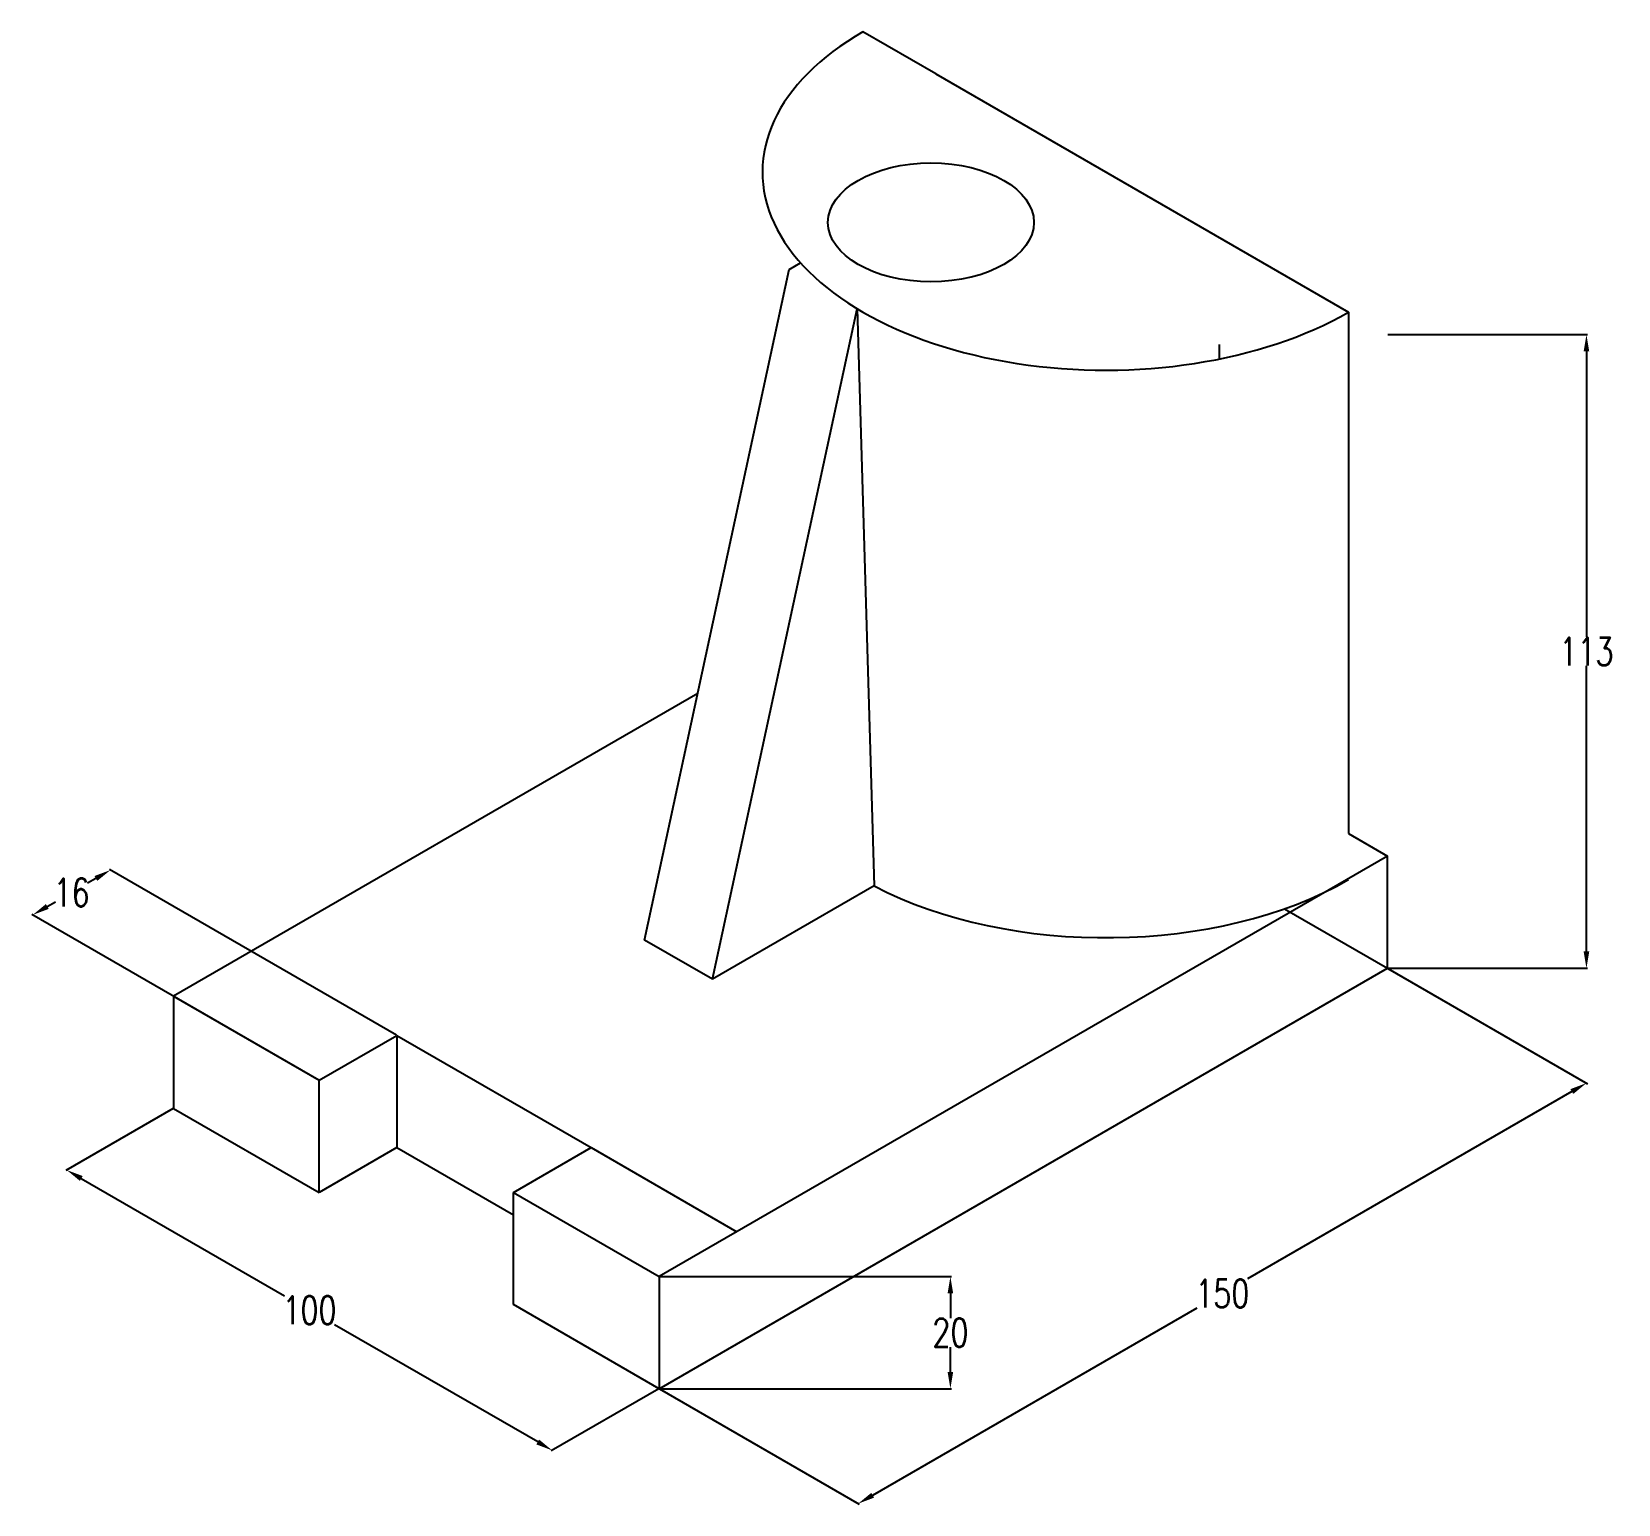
# Model space of a CAD drawing. Header units: millimetres. Extents: x 15666 to 15949, y 19216 to 19478.
import ezdxf

# ---------------------------------------------------------------- set-up
doc = ezdxf.new("R2010")
doc.units = ezdxf.units.MM
doc.header["$LTSCALE"] = 0.5
doc.layers.get('Defpoints').update_dxf_attribs({"color": 140})
doc.styles.get("Standard").update_dxf_attribs({"font": 'romans.shx', "width": 0.75})
doc.dimstyles.get("Standard").update_dxf_attribs({"dimtxt": 5, "dimasz": 3, "dimexe": 0.18, "dimexo": 0.0625, "dimgap": 0.09, "dimtad": 0, "dimtih": 1, "dimtoh": 1, "dimdec": 0, "dimzin": 0, "dimdsep": 46, "dimtxsty": 'Standard', "dimcen": 0.09, "dimadec": 0, "dimazin": 0, "dimtfac": 1, "dimtdec": 0, "dimtofl": 0, "dimtmove": 0, "dimatfit": 3, "dimfxl": 1, "dimtolj": 1, "dimtzin": 0, "dimarcsym": 0})

# ---------------------------------------------------------------- blocks, each defined once
blk = doc.blocks.new('*D9')
at = {"color": 0, "lineweight": -2, "transparency": 16777216}
for p, q in [((15691.45, 19286.46), (15672.28, 19275.4)), ((15675.06, 19274), (15711.28, 19253.09)), ((15756.47, 19227), (15720.25, 19247.91)), ((15778.05, 19236.46), (15758.88, 19225.4))]:
    blk.add_line(p, q, dxfattribs=at)
at = {"color": 0, "transparency": 16777216}
for points in [[(15675.31, 19274.43), (15674.81, 19273.57), (15672.46, 19275.5)], [(15756.72, 19227.43), (15756.22, 19226.57), (15759.06, 19225.5)]]:
    blk.add_solid(points, dxfattribs=at)
at = {"layer": 'Defpoints', "color": 0, "transparency": 16777216}
for p in [(15691.51, 19286.5), (15778.12, 19236.5), (15759.06, 19225.5)]:
    blk.add_point(p, dxfattribs=at)
at = {"color": 0, "transparency": 16777216, "insert": (15715.76, 19250.5), "char_height": 5, "attachment_point": 5}
blk.add_mtext('\\A1;100', dxfattribs=at)
blk = doc.blocks.new('*D10')
at = {"color": 0, "lineweight": -2, "transparency": 16777216}
for p, q in [((15908.08, 19311.46), (15943.71, 19290.9)), ((15940.93, 19289.5), (15883.06, 19256.09)), ((15816.22, 19217.5), (15874.09, 19250.91)), ((15778.18, 19236.46), (15813.8, 19215.9))]:
    blk.add_line(p, q, dxfattribs=at)
at = {"color": 0, "transparency": 16777216}
for points in [[(15940.68, 19289.93), (15941.18, 19289.07), (15943.53, 19291)], [(15815.97, 19217.93), (15816.47, 19217.07), (15813.62, 19216)]]:
    blk.add_solid(points, dxfattribs=at)
at = {"layer": 'Defpoints', "color": 0, "transparency": 16777216}
for p in [(15908.02, 19311.5), (15943.53, 19291), (15778.12, 19236.5)]:
    blk.add_point(p, dxfattribs=at)
at = {"color": 0, "transparency": 16777216, "insert": (15878.58, 19253.5), "char_height": 5, "attachment_point": 5}
blk.add_mtext('\\A1;150', dxfattribs=at)
blk = doc.blocks.new('*D11')
at = {"color": 0, "lineweight": -2, "transparency": 16777216}
for p, q in [((15778.18, 19256.5), (15830.26, 19256.5)), ((15830.08, 19253.5), (15830.08, 19249.09)), ((15830.08, 19239.5), (15830.08, 19243.91)), ((15778.18, 19236.5), (15830.26, 19236.5))]:
    blk.add_line(p, q, dxfattribs=at)
at = {"color": 0, "transparency": 16777216}
for points in [[(15829.58, 19253.5), (15830.58, 19253.5), (15830.08, 19256.5)], [(15829.58, 19239.5), (15830.58, 19239.5), (15830.08, 19236.5)]]:
    blk.add_solid(points, dxfattribs=at)
at = {"layer": 'Defpoints', "color": 0, "transparency": 16777216}
for p in [(15778.12, 19256.5), (15778.12, 19236.5), (15830.08, 19236.5)]:
    blk.add_point(p, dxfattribs=at)
at = {"color": 0, "transparency": 16777216, "insert": (15830.08, 19246.5), "char_height": 5, "attachment_point": 5}
blk.add_mtext('\\A1;20', dxfattribs=at)
blk = doc.blocks.new('*D12')
at = {"color": 0, "lineweight": -2, "transparency": 16777216}
for p, q in [((15731.29, 19299.54), (15680.08, 19329.1)), ((15677.66, 19327.5), (15676.19, 19326.65)), ((15669, 19322.5), (15670.47, 19323.35)), ((15717.43, 19291.54), (15666.22, 19321.1))]:
    blk.add_line(p, q, dxfattribs=at)
at = {"color": 0, "transparency": 16777216}
for points in [[(15677.41, 19327.93), (15677.91, 19327.07), (15680.26, 19329)], [(15668.75, 19322.93), (15669.25, 19322.07), (15666.4, 19321)]]:
    blk.add_solid(points, dxfattribs=at)
at = {"layer": 'Defpoints', "color": 0, "transparency": 16777216}
for p in [(15666.4, 19321), (15731.35, 19299.5), (15717.5, 19291.5)]:
    blk.add_point(p, dxfattribs=at)
at = {"color": 0, "transparency": 16777216, "insert": (15673.33, 19325), "char_height": 5, "attachment_point": 5}
blk.add_mtext('\\A1;16', dxfattribs=at)
blk = doc.blocks.new('*D13')
at = {"color": 0, "lineweight": -2, "transparency": 16777216}
for p, q in [((15908.08, 19424.5), (15943.71, 19424.5)), ((15943.53, 19421.5), (15943.53, 19370.59)), ((15943.53, 19314.5), (15943.53, 19365.41)), ((15908.08, 19311.5), (15943.71, 19311.5))]:
    blk.add_line(p, q, dxfattribs=at)
at = {"color": 0, "transparency": 16777216}
for points in [[(15943.03, 19421.5), (15944.03, 19421.5), (15943.53, 19424.5)], [(15943.03, 19314.5), (15944.03, 19314.5), (15943.53, 19311.5)]]:
    blk.add_solid(points, dxfattribs=at)
at = {"layer": 'Defpoints', "color": 0, "transparency": 16777216}
for p in [(15908.02, 19424.5), (15943.53, 19424.5), (15908.02, 19311.5)]:
    blk.add_point(p, dxfattribs=at)
at = {"color": 0, "transparency": 16777216, "insert": (15943.53, 19368), "char_height": 5, "attachment_point": 5}
blk.add_mtext('\\A1;113', dxfattribs=at)

msp = doc.modelspace()

# ---------------------------------------------------------------- linework, layer by layer
for p, q in [((15827.48, 19471), (15814.49, 19478.5)), ((15827.48, 19471), (15901.09, 19428.5)), ((15775.52, 19316.52), (15801.33, 19436.11)), ((15801.33, 19436.11), (15803.37, 19437.29)), ((15787.64, 19309.52), (15813.46, 19429.11)), ((15813.46, 19429.11), (15816.51, 19326.18)), ((15901.09, 19428.5), (15901.09, 19335.5)), ((15878.04, 19422.75), (15878.03, 19420.13)), ((15785.01, 19360.48), (15691.51, 19306.5)), ((15901.09, 19335.5), (15908.02, 19331.5)), ((15908.02, 19331.5), (15778.12, 19256.5)), ((15908.02, 19311.5), (15908.02, 19331.5)), ((15816.51, 19326.18), (15787.64, 19309.52)), ((15889.66, 19322.1), (15908.02, 19311.5)), ((15787.64, 19309.52), (15775.52, 19316.52)), ((15778.12, 19236.5), (15908.02, 19311.5)), ((15691.51, 19306.5), (15691.51, 19286.5)), ((15691.51, 19306.5), (15717.5, 19291.5)), ((15717.5, 19291.5), (15731.35, 19299.5)), ((15731.35, 19299.5), (15731.35, 19279.5)), ((15731.35, 19299.5), (15765.99, 19279.5)), ((15717.5, 19271.5), (15717.5, 19291.5)), ((15691.51, 19286.5), (15717.5, 19271.5)), ((15731.35, 19279.5), (15717.5, 19271.5)), ((15731.35, 19279.5), (15752.14, 19267.5)), ((15752.14, 19271.5), (15765.99, 19279.5)), ((15765.99, 19279.5), (15791.97, 19264.5)), ((15752.14, 19251.5), (15752.14, 19271.5)), ((15752.14, 19271.5), (15778.12, 19256.5)), ((15778.12, 19256.5), (15778.12, 19236.5)), ((15778.12, 19236.5), (15752.14, 19251.5))]:
    msp.add_line(p, q)
for centre, start_param in [((15857.79, 19453.5), 5.497787), ((15857.79, 19352.29), 7.114122)]:
    msp.add_ellipse(centre, major_axis=(-61.24, 0), ratio=0.57735, start_param=start_param, end_param=8.63938)
msp.add_ellipse((15826.61, 19444.5), major_axis=(-18.37, 0), ratio=0.57735)

# ---------------------------------------------------------------- dimensions: what is measured, and where the dimension line sits
for base, p1, p2, picture, middle in [((15943.53, 19424.5), (15908.02, 19311.5), (15908.02, 19424.5), '*D13', (15943.53, 19368)), ((15830.08, 19236.5), (15778.12, 19256.5), (15778.12, 19236.5), '*D11', (15830.08, 19246.5))]:
    dim = msp.add_linear_dim(base=base, p1=p1, p2=p2, angle=90, dimstyle='Standard')
    dim.commit()
    dim.dimension.update_dxf_attribs({"geometry": picture, "text_midpoint": middle})
for p1, p2, distance, picture, middle in [((15731.35, 19299.5), (15717.5, 19291.5), -51.1, '*D12', (15673.33, 19325)), ((15778.12, 19236.5), (15908.02, 19311.5), -35.51, '*D10', (15878.58, 19253.5)), ((15691.51, 19286.5), (15778.12, 19236.5), -19.05, '*D9', (15715.76, 19250.5))]:
    dim = msp.add_aligned_dim(p1=p1, p2=p2, distance=distance, dimstyle='Standard')
    dim.commit()
    dim.dimension.update_dxf_attribs({"geometry": picture, "text_midpoint": middle})

doc.saveas('drawing.dxf')
